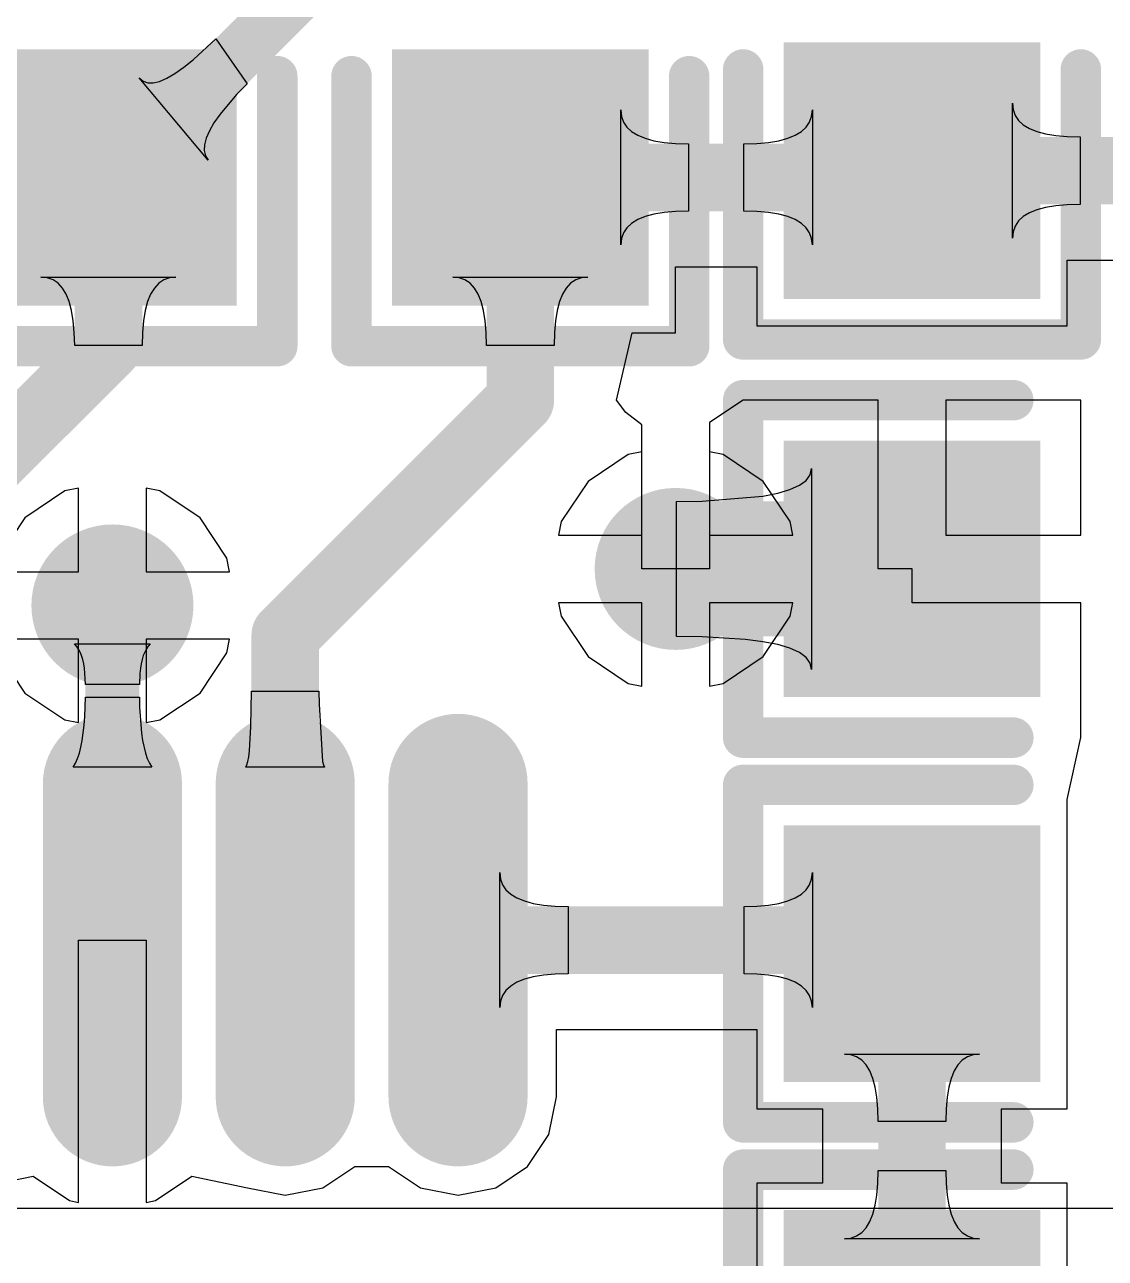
# Model space of a CAD drawing. Header units: millimetres. Extents: x -48 to 118, y -9 to 132.
# Drawn here: x 100.777 to 104.842, y 82.826 to 87.468 of the extents above; entities that cross this region are included whole.
import ezdxf

# ---------------------------------------------------------------- set-up
doc = ezdxf.new("R2010")
doc.units = ezdxf.units.MM
for name, color, linetype in [('BottomLayer', 5, 'Continuous'), ('BottomOverlay', 54, 'Continuous'), ('BottomPaste', 16, 'Continuous'), ('BottomSolder', 6, 'Continuous'), ('MultiLayer', 9, 'Continuous'), ('TopLayer', 1, 'Continuous'), ('TopSolder', 216, 'Continuous'), ('ViaHoleLayer', 16, 'Continuous')]:
    doc.layers.add(name, color=color, linetype=linetype)

# ---------------------------------------------------------------- blocks, each defined once
blk = doc.blocks.new('R0603_B_65')
at = {"layer": 'BottomLayer'}
for points in [[(-0.381, -0.381), (0.381, -0.381), (-0.381, 0.381), (0.381, 0.381)], [(1.143, -0.381), (1.905, -0.381), (1.143, 0.381), (1.905, 0.381)]]:
    blk.add_solid(points, dxfattribs=at)
at = {"layer": 'BottomOverlay', "const_width": 0.1524}
for points in [[(-0.635, -0.635), (-0.635, 0.635)], [(-0.635, 0.635), (0.381, 0.635)], [(1.143, 0.635), (2.159, 0.635)], [(2.159, -0.635), (2.159, 0.635)], [(-0.635, -0.635), (0.381, -0.635)], [(1.143, -0.635), (2.159, -0.635)]]:
    blk.add_lwpolyline(points, dxfattribs=at)
at = {"layer": 'BottomOverlay', "const_width": 0.0762}
for points in [[(-0.6731, 0.635, 1), (-0.5969, 0.635, 1)], [(-0.6731, 0.635, 1), (-0.5969, 0.635, 1)], [(0.3429, 0.635, 1), (0.4191, 0.635, 1)], [(1.1049, 0.635, 1), (1.1811, 0.635, 1)], [(2.1209, 0.635, 1), (2.1971, 0.635, 1)], [(2.1209, 0.635, 1), (2.1971, 0.635, 1)], [(-0.6731, -0.635, 1), (-0.5969, -0.635, 1)], [(-0.6731, -0.635, 1), (-0.5969, -0.635, 1)], [(0.3429, -0.635, 1), (0.4191, -0.635, 1)], [(1.1049, -0.635, 1), (1.1811, -0.635, 1)], [(2.1209, -0.635, 1), (2.1971, -0.635, 1)], [(2.1209, -0.635, 1), (2.1971, -0.635, 1)]]:
    blk.add_lwpolyline(points, format="xyb", close=True, dxfattribs=at)
at = {"layer": 'BottomPaste'}
for points in [[(-0.381, -0.381), (0.381, -0.381), (-0.381, 0.381), (0.381, 0.381)], [(1.143, -0.381), (1.905, -0.381), (1.143, 0.381), (1.905, 0.381)]]:
    blk.add_solid(points, dxfattribs=at)
at = {"layer": 'BottomSolder'}
for points in [[(-0.4826, -0.4826), (0.4826, -0.4826), (-0.4826, 0.4826), (0.4826, 0.4826)], [(1.0414, -0.4826), (2.0066, -0.4826), (1.0414, 0.4826), (2.0066, 0.4826)]]:
    blk.add_solid(points, dxfattribs=at)
blk = doc.blocks.new('R0603_B_66')
at = {"layer": 'BottomLayer'}
for points in [[(-0.381, -0.381), (0.381, -0.381), (-0.381, 0.381), (0.381, 0.381)], [(1.143, -0.381), (1.905, -0.381), (1.143, 0.381), (1.905, 0.381)]]:
    blk.add_solid(points, dxfattribs=at)
at = {"layer": 'BottomOverlay', "const_width": 0.1524}
for points in [[(-0.635, 0.635), (-0.635, -0.635)], [(-0.635, 0.635), (0.381, 0.635)], [(1.143, 0.635), (2.159, 0.635)], [(2.159, 0.635), (2.159, -0.635)], [(-0.635, -0.635), (0.381, -0.635)], [(1.143, -0.635), (2.159, -0.635)]]:
    blk.add_lwpolyline(points, dxfattribs=at)
at = {"layer": 'BottomOverlay', "const_width": 0.0762}
for points in [[(-0.6731, 0.635, 1), (-0.5969, 0.635, 1)], [(-0.6731, 0.635, 1), (-0.5969, 0.635, 1)], [(0.3429, 0.635, 1), (0.4191, 0.635, 1)], [(1.1049, 0.635, 1), (1.1811, 0.635, 1)], [(2.1209, 0.635, 1), (2.1971, 0.635, 1)], [(2.1209, 0.635, 1), (2.1971, 0.635, 1)], [(-0.6731, -0.635, 1), (-0.5969, -0.635, 1)], [(-0.6731, -0.635, 1), (-0.5969, -0.635, 1)], [(0.3429, -0.635, 1), (0.4191, -0.635, 1)], [(1.1049, -0.635, 1), (1.1811, -0.635, 1)], [(2.1209, -0.635, 1), (2.1971, -0.635, 1)], [(2.1209, -0.635, 1), (2.1971, -0.635, 1)]]:
    blk.add_lwpolyline(points, format="xyb", close=True, dxfattribs=at)
at = {"layer": 'BottomPaste'}
for points in [[(-0.381, -0.381), (0.381, -0.381), (-0.381, 0.381), (0.381, 0.381)], [(1.143, -0.381), (1.905, -0.381), (1.143, 0.381), (1.905, 0.381)]]:
    blk.add_solid(points, dxfattribs=at)
at = {"layer": 'BottomSolder'}
for points in [[(-0.4826, -0.4826), (0.4826, -0.4826), (-0.4826, 0.4826), (0.4826, 0.4826)], [(1.0414, -0.4826), (2.0066, -0.4826), (1.0414, 0.4826), (2.0066, 0.4826)]]:
    blk.add_solid(points, dxfattribs=at)
blk = doc.blocks.new('R0603_B_71')
at = {"layer": 'BottomLayer'}
for points in [[(-0.381, -0.381), (0.381, -0.381), (-0.381, 0.381), (0.381, 0.381)], [(1.143, -0.381), (1.905, -0.381), (1.143, 0.381), (1.905, 0.381)]]:
    blk.add_solid(points, dxfattribs=at)
at = {"layer": 'BottomOverlay', "const_width": 0.1524}
for points in [[(-0.635, -0.635), (-0.635, 0.635)], [(-0.635, 0.635), (0.381, 0.635)], [(1.143, 0.635), (2.159, 0.635)], [(2.159, -0.635), (2.159, 0.635)], [(-0.635, -0.635), (0.381, -0.635)], [(1.143, -0.635), (2.159, -0.635)]]:
    blk.add_lwpolyline(points, dxfattribs=at)
at = {"layer": 'BottomOverlay', "const_width": 0.0762}
for points in [[(-0.6731, 0.635, 1), (-0.5969, 0.635, 1)], [(-0.6731, 0.635, 1), (-0.5969, 0.635, 1)], [(0.3429, 0.635, 1), (0.4191, 0.635, 1)], [(1.1049, 0.635, 1), (1.1811, 0.635, 1)], [(2.1209, 0.635, 1), (2.1971, 0.635, 1)], [(2.1209, 0.635, 1), (2.1971, 0.635, 1)], [(-0.6731, -0.635, 1), (-0.5969, -0.635, 1)], [(-0.6731, -0.635, 1), (-0.5969, -0.635, 1)], [(0.3429, -0.635, 1), (0.4191, -0.635, 1)], [(1.1049, -0.635, 1), (1.1811, -0.635, 1)], [(2.1209, -0.635, 1), (2.1971, -0.635, 1)], [(2.1209, -0.635, 1), (2.1971, -0.635, 1)]]:
    blk.add_lwpolyline(points, format="xyb", close=True, dxfattribs=at)
at = {"layer": 'BottomPaste'}
for points in [[(-0.381, -0.381), (0.381, -0.381), (-0.381, 0.381), (0.381, 0.381)], [(1.143, -0.381), (1.905, -0.381), (1.143, 0.381), (1.905, 0.381)]]:
    blk.add_solid(points, dxfattribs=at)
at = {"layer": 'BottomSolder'}
for points in [[(-0.4826, -0.4826), (0.4826, -0.4826), (-0.4826, 0.4826), (0.4826, 0.4826)], [(1.0414, -0.4826), (2.0066, -0.4826), (1.0414, 0.4826), (2.0066, 0.4826)]]:
    blk.add_solid(points, dxfattribs=at)
blk = doc.blocks.new('R0603_B_72')
at = {"layer": 'BottomLayer'}
for points in [[(-0.381, -0.381), (0.381, -0.381), (-0.381, 0.381), (0.381, 0.381)], [(1.143, -0.381), (1.905, -0.381), (1.143, 0.381), (1.905, 0.381)]]:
    blk.add_solid(points, dxfattribs=at)
at = {"layer": 'BottomOverlay', "const_width": 0.1524}
for points in [[(-0.635, 0.635), (-0.635, -0.635)], [(-0.635, 0.635), (0.381, 0.635)], [(1.143, 0.635), (2.159, 0.635)], [(2.159, 0.635), (2.159, -0.635)], [(-0.635, -0.635), (0.381, -0.635)], [(1.143, -0.635), (2.159, -0.635)]]:
    blk.add_lwpolyline(points, dxfattribs=at)
at = {"layer": 'BottomOverlay', "const_width": 0.0762}
for points in [[(-0.6731, 0.635, 1), (-0.5969, 0.635, 1)], [(-0.6731, 0.635, 1), (-0.5969, 0.635, 1)], [(0.3429, 0.635, 1), (0.4191, 0.635, 1)], [(1.1049, 0.635, 1), (1.1811, 0.635, 1)], [(2.1209, 0.635, 1), (2.1971, 0.635, 1)], [(2.1209, 0.635, 1), (2.1971, 0.635, 1)], [(-0.6731, -0.635, 1), (-0.5969, -0.635, 1)], [(-0.6731, -0.635, 1), (-0.5969, -0.635, 1)], [(0.3429, -0.635, 1), (0.4191, -0.635, 1)], [(1.1049, -0.635, 1), (1.1811, -0.635, 1)], [(2.1209, -0.635, 1), (2.1971, -0.635, 1)], [(2.1209, -0.635, 1), (2.1971, -0.635, 1)]]:
    blk.add_lwpolyline(points, format="xyb", close=True, dxfattribs=at)
at = {"layer": 'BottomPaste'}
for points in [[(-0.381, -0.381), (0.381, -0.381), (-0.381, 0.381), (0.381, 0.381)], [(1.143, -0.381), (1.905, -0.381), (1.143, 0.381), (1.905, 0.381)]]:
    blk.add_solid(points, dxfattribs=at)
at = {"layer": 'BottomSolder'}
for points in [[(-0.4826, -0.4826), (0.4826, -0.4826), (-0.4826, 0.4826), (0.4826, 0.4826)], [(1.0414, -0.4826), (2.0066, -0.4826), (1.0414, 0.4826), (2.0066, 0.4826)]]:
    blk.add_solid(points, dxfattribs=at)
blk = doc.blocks.new('R0603_B_74')
at = {"layer": 'BottomLayer'}
for points in [[(-0.381, -0.381), (0.381, -0.381), (-0.381, 0.381), (0.381, 0.381)], [(1.143, -0.381), (1.905, -0.381), (1.143, 0.381), (1.905, 0.381)]]:
    blk.add_solid(points, dxfattribs=at)
at = {"layer": 'BottomOverlay', "const_width": 0.1524}
for points in [[(-0.635, -0.635), (-0.635, 0.635)], [(0.381, 0.635), (-0.635, 0.635)], [(2.159, 0.635), (1.143, 0.635)], [(2.159, -0.635), (2.159, 0.635)], [(0.381, -0.635), (-0.635, -0.635)], [(2.159, -0.635), (1.143, -0.635)]]:
    blk.add_lwpolyline(points, dxfattribs=at)
at = {"layer": 'BottomOverlay', "const_width": 0.0762}
for points in [[(-0.6731, 0.635, 1), (-0.5969, 0.635, 1)], [(-0.6731, 0.635, 1), (-0.5969, 0.635, 1)], [(0.3429, 0.635, 1), (0.4191, 0.635, 1)], [(1.1049, 0.635, 1), (1.1811, 0.635, 1)], [(2.1209, 0.635, 1), (2.1971, 0.635, 1)], [(2.1209, 0.635, 1), (2.1971, 0.635, 1)], [(-0.6731, -0.635, 1), (-0.5969, -0.635, 1)], [(-0.6731, -0.635, 1), (-0.5969, -0.635, 1)], [(0.3429, -0.635, 1), (0.4191, -0.635, 1)], [(1.1049, -0.635, 1), (1.1811, -0.635, 1)], [(2.1209, -0.635, 1), (2.1971, -0.635, 1)], [(2.1209, -0.635, 1), (2.1971, -0.635, 1)]]:
    blk.add_lwpolyline(points, format="xyb", close=True, dxfattribs=at)
at = {"layer": 'BottomPaste'}
for points in [[(-0.381, -0.381), (0.381, -0.381), (-0.381, 0.381), (0.381, 0.381)], [(1.143, -0.381), (1.905, -0.381), (1.143, 0.381), (1.905, 0.381)]]:
    blk.add_solid(points, dxfattribs=at)
at = {"layer": 'BottomSolder'}
for points in [[(-0.4826, -0.4826), (0.4826, -0.4826), (-0.4826, 0.4826), (0.4826, 0.4826)], [(1.0414, -0.4826), (2.0066, -0.4826), (1.0414, 0.4826), (2.0066, 0.4826)]]:
    blk.add_solid(points, dxfattribs=at)
blk = doc.blocks.new('R0603_B_76')
at = {"layer": 'BottomLayer'}
for points in [[(-0.381, -0.381), (0.381, -0.381), (-0.381, 0.381), (0.381, 0.381)], [(1.143, -0.381), (1.905, -0.381), (1.143, 0.381), (1.905, 0.381)]]:
    blk.add_solid(points, dxfattribs=at)
at = {"layer": 'BottomOverlay', "const_width": 0.1524}
for points in [[(-0.635, -0.635), (-0.635, 0.635)], [(-0.635, 0.635), (0.381, 0.635)], [(1.143, 0.635), (2.159, 0.635)], [(2.159, -0.635), (2.159, 0.635)], [(-0.635, -0.635), (0.381, -0.635)], [(1.143, -0.635), (2.159, -0.635)]]:
    blk.add_lwpolyline(points, dxfattribs=at)
at = {"layer": 'BottomOverlay', "const_width": 0.0762}
for points in [[(-0.6731, 0.635, 1), (-0.5969, 0.635, 1)], [(-0.6731, 0.635, 1), (-0.5969, 0.635, 1)], [(0.3429, 0.635, 1), (0.4191, 0.635, 1)], [(1.1049, 0.635, 1), (1.1811, 0.635, 1)], [(2.1209, 0.635, 1), (2.1971, 0.635, 1)], [(2.1209, 0.635, 1), (2.1971, 0.635, 1)], [(-0.6731, -0.635, 1), (-0.5969, -0.635, 1)], [(-0.6731, -0.635, 1), (-0.5969, -0.635, 1)], [(0.3429, -0.635, 1), (0.4191, -0.635, 1)], [(1.1049, -0.635, 1), (1.1811, -0.635, 1)], [(2.1209, -0.635, 1), (2.1971, -0.635, 1)], [(2.1209, -0.635, 1), (2.1971, -0.635, 1)]]:
    blk.add_lwpolyline(points, format="xyb", close=True, dxfattribs=at)
at = {"layer": 'BottomPaste'}
for points in [[(-0.381, -0.381), (0.381, -0.381), (-0.381, 0.381), (0.381, 0.381)], [(1.143, -0.381), (1.905, -0.381), (1.143, 0.381), (1.905, 0.381)]]:
    blk.add_solid(points, dxfattribs=at)
at = {"layer": 'BottomSolder'}
for points in [[(-0.4826, -0.4826), (0.4826, -0.4826), (-0.4826, 0.4826), (0.4826, 0.4826)], [(1.0414, -0.4826), (2.0066, -0.4826), (1.0414, 0.4826), (2.0066, 0.4826)]]:
    blk.add_solid(points, dxfattribs=at)
blk = doc.blocks.new('U_TSSOP14_B_136')
at = {"layer": 'BottomLayer', "const_width": 0.32}
for points in [[(7.19, 1.3), (6.01, 1.3)], [(7.19, 0.65), (6.01, 0.65)], [(7.19, 0), (6.01, 0)]]:
    blk.add_lwpolyline(points, dxfattribs=at)
at = {"layer": 'BottomLayer', "const_width": 0.16}
for points in [[(5.93, 1.3, 1), (6.09, 1.3, 1)], [(7.11, 1.3, 1), (7.27, 1.3, 1)], [(5.93, 0.65, 1), (6.09, 0.65, 1)], [(7.11, 0.65, 1), (7.27, 0.65, 1)], [(5.93, 0, 1), (6.09, 0, 1)], [(7.11, 0, 1), (7.27, 0, 1)]]:
    blk.add_lwpolyline(points, format="xyb", close=True, dxfattribs=at)
at = {"layer": 'BottomPaste', "const_width": 0.32}
for points in [[(7.19, 1.3), (6.01, 1.3)], [(7.19, 0.65), (6.01, 0.65)], [(7.19, 0), (6.01, 0)]]:
    blk.add_lwpolyline(points, dxfattribs=at)
at = {"layer": 'BottomPaste', "const_width": 0.16}
for points in [[(5.93, 1.3, 1), (6.09, 1.3, 1)], [(7.11, 1.3, 1), (7.27, 1.3, 1)], [(5.93, 0.65, 1), (6.09, 0.65, 1)], [(7.11, 0.65, 1), (7.27, 0.65, 1)], [(5.93, 0, 1), (6.09, 0, 1)], [(7.11, 0, 1), (7.27, 0, 1)]]:
    blk.add_lwpolyline(points, format="xyb", close=True, dxfattribs=at)
at = {"layer": 'BottomSolder', "const_width": 0.5232}
for points in [[(7.19, 1.3), (6.01, 1.3)], [(7.19, 0.65), (6.01, 0.65)], [(7.19, 0), (6.01, 0)]]:
    blk.add_lwpolyline(points, dxfattribs=at)
at = {"layer": 'BottomSolder', "const_width": 0.2616}
for points in [[(5.8792, 1.3, 1), (6.1408, 1.3, 1)], [(7.0592, 1.3, 1), (7.3208, 1.3, 1)], [(5.8792, 0.65, 1), (6.1408, 0.65, 1)], [(7.0592, 0.65, 1), (7.3208, 0.65, 1)], [(5.8792, 0, 1), (6.1408, 0, 1)], [(7.0592, 0, 1), (7.3208, 0, 1)]]:
    blk.add_lwpolyline(points, format="xyb", close=True, dxfattribs=at)

msp = doc.modelspace()

# ---------------------------------------------------------------- linework, layer by layer
at = {"layer": 'BottomLayer'}
for p, q in [((101.4124, 87.3377), (101.4954, 87.415)), ((101.4954, 87.415), (101.6136, 87.246)), ((101.3757, 87.308), (101.4124, 87.3377)), ((101.3118, 87.2667), (101.3422, 87.2844)), ((101.3422, 87.2844), (101.3757, 87.308)), ((101.4669, 86.9586), (101.208, 87.2683)), ((101.208, 87.2683), (101.2224, 87.256)), ((101.2224, 87.256), (101.24, 87.2497)), ((101.24, 87.2497), (101.2607, 87.2493)), ((101.2607, 87.2493), (101.2847, 87.255)), ((101.2847, 87.255), (101.3118, 87.2667)), ((101.6136, 87.246), (101.5742, 87.2051)), ((101.5742, 87.2051), (101.5119, 87.1316)), ((103.0194, 86.6394), (103.0194, 87.1474)), ((103.0194, 87.1474), (103.0219, 87.1233)), ((103.7371, 87.1233), (103.7397, 87.1474)), ((103.7397, 87.1474), (103.7397, 86.6394)), ((104.4926, 86.6648), (104.4926, 87.1728)), ((104.4926, 87.1728), (104.4951, 87.1487)), ((104.4951, 87.1487), (104.5027, 87.1271)), ((101.489, 87.0988), (101.4716, 87.0687)), ((101.5119, 87.1316), (101.489, 87.0988)), ((103.0219, 87.1233), (103.0295, 87.1017)), ((103.0295, 87.1017), (103.0422, 87.0826)), ((103.7166, 87.0826), (103.7294, 87.1017)), ((103.7294, 87.1017), (103.7371, 87.1233)), ((104.5027, 87.1271), (104.5154, 87.108)), ((104.5154, 87.108), (104.5332, 87.0915)), ((101.4716, 87.0687), (101.4596, 87.0413)), ((103.0422, 87.0826), (103.06, 87.0661)), ((103.06, 87.0661), (103.0829, 87.0521)), ((103.0829, 87.0521), (103.1108, 87.0407)), ((103.6472, 87.0407), (103.6754, 87.0521)), ((103.6754, 87.0521), (103.6986, 87.0661)), ((103.6986, 87.0661), (103.7166, 87.0826)), ((104.5332, 87.0915), (104.5561, 87.0776)), ((104.5561, 87.0776), (104.584, 87.0661)), ((104.584, 87.0661), (104.617, 87.0572)), ((104.617, 87.0572), (104.6551, 87.0509)), ((101.4532, 87.0166), (101.4523, 86.9946)), ((101.4596, 87.0413), (101.4532, 87.0166)), ((103.1108, 87.0407), (103.1438, 87.0318)), ((103.1438, 87.0318), (103.1819, 87.0255)), ((103.1819, 87.0255), (103.2251, 87.0217)), ((103.2251, 87.0217), (103.2734, 87.0204)), ((103.2734, 87.0204), (103.2734, 86.7664)), ((103.4826, 87.0204), (103.5315, 87.0217)), ((103.4826, 86.7664), (103.4826, 87.0204)), ((103.5315, 87.0217), (103.5752, 87.0255)), ((103.5752, 87.0255), (103.6137, 87.0318)), ((103.6137, 87.0318), (103.6472, 87.0407)), ((104.6551, 87.0509), (104.6983, 87.0471)), ((104.6983, 87.0471), (104.7466, 87.0458)), ((104.7466, 87.0458), (104.7466, 86.7918)), ((101.4523, 86.9946), (101.4568, 86.9752)), ((101.4568, 86.9752), (101.4669, 86.9586)), ((104.617, 86.7804), (104.584, 86.7715)), ((104.6551, 86.7867), (104.617, 86.7804)), ((104.6983, 86.7905), (104.6551, 86.7867)), ((104.7466, 86.7918), (104.6983, 86.7905)), ((103.0829, 86.7347), (103.06, 86.7207)), ((103.1108, 86.7461), (103.0829, 86.7347)), ((103.1438, 86.755), (103.1108, 86.7461)), ((103.1819, 86.7613), (103.1438, 86.755)), ((103.2251, 86.7651), (103.1819, 86.7613)), ((103.2734, 86.7664), (103.2251, 86.7651)), ((103.5315, 86.7651), (103.4826, 86.7664)), ((103.5752, 86.7613), (103.5315, 86.7651)), ((103.6137, 86.755), (103.5752, 86.7613)), ((103.6472, 86.7461), (103.6137, 86.755)), ((103.6754, 86.7347), (103.6472, 86.7461)), ((103.6986, 86.7207), (103.6754, 86.7347)), ((104.5154, 86.7296), (104.5027, 86.7105)), ((104.5332, 86.7461), (104.5154, 86.7296)), ((104.5561, 86.76), (104.5332, 86.7461)), ((104.584, 86.7715), (104.5561, 86.76)), ((103.0295, 86.6851), (103.0219, 86.6635)), ((103.0422, 86.7042), (103.0295, 86.6851)), ((103.06, 86.7207), (103.0422, 86.7042)), ((103.7166, 86.7042), (103.6986, 86.7207)), ((103.7294, 86.6851), (103.7166, 86.7042)), ((103.7371, 86.6635), (103.7294, 86.6851)), ((104.4951, 86.6889), (104.4926, 86.6648)), ((104.5027, 86.7105), (104.4951, 86.6889)), ((103.0219, 86.6635), (103.0194, 86.6394)), ((103.7397, 86.6394), (103.7371, 86.6635)), ((103.2256, 86.3092), (103.2256, 86.5567)), ((103.2256, 86.5567), (103.5304, 86.5567)), ((103.2256, 86.3092), (103.2256, 86.5567)), ((103.2256, 86.5567), (103.5304, 86.5567)), ((103.5304, 86.5567), (103.5304, 86.3346)), ((103.5304, 86.5567), (103.5304, 86.3346)), ((104.6988, 86.3346), (104.6988, 86.5821)), ((104.6988, 86.5821), (104.9846, 86.5821)), ((104.6988, 86.3346), (104.6988, 86.5821)), ((104.6988, 86.5821), (104.9846, 86.5821)), ((100.8621, 86.5159), (100.838, 86.5185)), ((100.838, 86.5185), (101.346, 86.5185)), ((100.8837, 86.5082), (100.8621, 86.5159)), ((100.9028, 86.4954), (100.8837, 86.5082)), ((100.9193, 86.4774), (100.9028, 86.4954)), ((101.2812, 86.4954), (101.2647, 86.4774)), ((101.3003, 86.5082), (101.2812, 86.4954)), ((101.3219, 86.5159), (101.3003, 86.5082)), ((101.346, 86.5185), (101.3219, 86.5159)), ((102.4115, 86.5159), (102.3874, 86.5185)), ((102.3874, 86.5185), (102.8954, 86.5185)), ((102.4331, 86.5082), (102.4115, 86.5159)), ((102.4522, 86.4954), (102.4331, 86.5082)), ((102.4687, 86.4774), (102.4522, 86.4954)), ((102.8306, 86.4954), (102.8141, 86.4774)), ((102.8497, 86.5082), (102.8306, 86.4954)), ((102.8713, 86.5159), (102.8497, 86.5082)), ((102.8954, 86.5185), (102.8713, 86.5159)), ((100.9333, 86.4542), (100.9193, 86.4774)), ((100.9447, 86.426), (100.9333, 86.4542)), ((101.2507, 86.4542), (101.2393, 86.426)), ((101.2647, 86.4774), (101.2507, 86.4542)), ((102.4827, 86.4542), (102.4687, 86.4774)), ((102.4941, 86.426), (102.4827, 86.4542)), ((102.8002, 86.4542), (102.7887, 86.426)), ((102.8141, 86.4774), (102.8002, 86.4542)), ((100.9536, 86.3925), (100.9447, 86.426)), ((101.2393, 86.426), (101.2304, 86.3925)), ((102.503, 86.3925), (102.4941, 86.426)), ((102.7887, 86.426), (102.7798, 86.3925)), ((100.9599, 86.354), (100.9536, 86.3925)), ((101.2304, 86.3925), (101.2241, 86.354)), ((102.5093, 86.354), (102.503, 86.3925)), ((102.7798, 86.3925), (102.7735, 86.354)), ((100.9637, 86.3103), (100.9599, 86.354)), ((100.965, 86.2614), (100.9637, 86.3103)), ((101.2203, 86.3103), (101.219, 86.2614)), ((101.2241, 86.354), (101.2203, 86.3103)), ((102.5131, 86.3103), (102.5093, 86.354)), ((102.5144, 86.2614), (102.5131, 86.3103)), ((102.7697, 86.3103), (102.7684, 86.2614)), ((102.7735, 86.354), (102.7697, 86.3103)), ((103.0025, 86.0552), (103.0622, 86.3092)), ((103.0025, 86.0552), (103.0622, 86.3092)), ((103.0622, 86.3092), (103.2256, 86.3092)), ((103.0622, 86.3092), (103.2256, 86.3092)), ((103.5304, 86.3346), (104.6988, 86.3346)), ((103.5304, 86.3346), (104.6988, 86.3346)), ((101.219, 86.2614), (100.965, 86.2614)), ((102.7684, 86.2614), (102.5144, 86.2614)), ((103.0384, 86.0086), (103.0025, 86.0552)), ((103.0384, 86.0086), (103.0025, 86.0552)), ((103.4796, 86.0552), (103.3526, 85.9708)), ((103.4796, 86.0552), (103.3526, 85.9708)), ((103.9876, 86.0552), (103.4796, 86.0552)), ((103.4796, 86.0552), (103.4796, 86.0552)), ((103.9876, 86.0552), (103.4796, 86.0552)), ((103.4796, 86.0552), (103.4796, 86.0552)), ((103.9876, 85.4202), (103.9876, 86.0552)), ((103.9876, 85.4202), (103.9876, 86.0552)), ((104.7496, 86.0552), (104.2416, 86.0552)), ((104.2416, 86.0552), (104.2416, 85.5472)), ((104.7496, 86.0552), (104.2416, 86.0552)), ((104.2416, 86.0552), (104.2416, 85.5472)), ((104.7496, 85.5472), (104.7496, 86.0552)), ((104.7496, 85.5472), (104.7496, 86.0552)), ((103.0986, 85.9621), (103.0384, 86.0086)), ((103.0986, 85.9621), (103.0384, 86.0086)), ((103.0986, 85.4202), (103.0986, 85.9621)), ((103.0986, 85.4202), (103.0986, 85.9621)), ((103.3526, 85.9708), (103.3526, 85.4202)), ((103.3526, 85.9708), (103.3526, 85.4202)), ((103.7316, 85.7746), (103.7366, 85.7982)), ((103.7366, 85.7982), (103.7366, 85.0422)), ((103.6909, 85.7349), (103.7163, 85.7535)), ((103.7163, 85.7535), (103.7316, 85.7746)), ((103.5538, 85.694), (103.6096, 85.7052)), ((103.6096, 85.7052), (103.6554, 85.7188)), ((103.6554, 85.7188), (103.6909, 85.7349)), ((103.2286, 85.6742), (103.3252, 85.6754)), ((103.2286, 85.1662), (103.2286, 85.6742)), ((103.3252, 85.6754), (103.5538, 85.694)), ((104.2416, 85.5472), (104.7496, 85.5472)), ((104.2416, 85.5472), (104.7496, 85.5472)), ((103.3526, 85.4202), (103.0986, 85.4202)), ((103.3526, 85.4202), (103.0986, 85.4202)), ((104.1146, 85.4202), (103.9876, 85.4202)), ((104.1146, 85.4202), (103.9876, 85.4202)), ((104.1146, 85.2932), (104.1146, 85.4202)), ((104.1146, 85.2932), (104.1146, 85.4202)), ((104.7496, 85.2932), (104.1146, 85.2932)), ((104.7496, 85.2932), (104.1146, 85.2932)), ((104.7496, 84.7896), (104.7496, 85.2932)), ((104.7496, 84.7896), (104.7496, 85.2932)), ((103.3252, 85.165), (103.2286, 85.1662)), ((103.4877, 85.155), (103.3252, 85.165)), ((103.5538, 85.1464), (103.4877, 85.155)), ((100.9725, 85.129), (100.9647, 85.1377)), ((100.9647, 85.1377), (101.2492, 85.1377)), ((100.9794, 85.1188), (100.9725, 85.129)), ((100.9855, 85.1072), (100.9794, 85.1188)), ((100.9908, 85.0941), (100.9855, 85.1072)), ((101.2285, 85.1072), (101.2232, 85.0941)), ((101.2346, 85.1188), (101.2285, 85.1072)), ((101.2415, 85.129), (101.2346, 85.1188)), ((101.2492, 85.1377), (101.2415, 85.129)), ((103.6096, 85.1352), (103.5538, 85.1464)), ((103.6554, 85.1216), (103.6096, 85.1352)), ((103.6909, 85.1055), (103.6554, 85.1216)), ((103.7163, 85.0869), (103.6909, 85.1055)), ((100.9952, 85.0796), (100.9908, 85.0941)), ((100.9989, 85.0635), (100.9952, 85.0796)), ((101.0017, 85.0461), (100.9989, 85.0635)), ((101.2151, 85.0635), (101.2122, 85.0461)), ((101.2187, 85.0796), (101.2151, 85.0635)), ((101.2232, 85.0941), (101.2187, 85.0796)), ((103.7316, 85.0658), (103.7163, 85.0869)), ((103.7366, 85.0422), (103.7316, 85.0658)), ((101.005, 85.0067), (101.0017, 85.0461)), ((101.2102, 85.0271), (101.2086, 84.9849)), ((101.2122, 85.0461), (101.2102, 85.0271)), ((101.0054, 84.9849), (101.005, 85.0067)), ((101.2086, 84.9849), (101.0054, 84.9849)), ((101.0035, 84.8648), (101.0054, 84.9373)), ((101.0054, 84.9373), (101.2086, 84.9373)), ((101.2086, 84.9373), (101.209, 84.8998)), ((101.6281, 84.8273), (101.63, 84.9596)), ((101.63, 84.9596), (101.884, 84.9596)), ((101.884, 84.9596), (101.8842, 84.9111)), ((101.209, 84.8998), (101.216, 84.8023)), ((101.8842, 84.9111), (101.8974, 84.6958)), ((100.9938, 84.7748), (101.0012, 84.8323)), ((101.0012, 84.8323), (101.0035, 84.8648)), ((101.6225, 84.735), (101.6281, 84.8273)), ((101.216, 84.8023), (101.2201, 84.7748)), ((104.6988, 84.5522), (104.7496, 84.7852)), ((104.6988, 84.5522), (104.7496, 84.7852)), ((104.7496, 84.7852), (104.7496, 84.7896)), ((104.7496, 84.7852), (104.7496, 84.7896)), ((100.9827, 84.7272), (100.9887, 84.7497)), ((100.9887, 84.7497), (100.9938, 84.7748)), ((101.2201, 84.7748), (101.2312, 84.7272)), ((101.6198, 84.7132), (101.6225, 84.735)), ((100.9591, 84.6744), (100.9679, 84.6895)), ((100.9679, 84.6895), (100.9758, 84.7071)), ((100.9758, 84.7071), (100.9827, 84.7272)), ((101.2312, 84.7272), (101.2382, 84.7071)), ((101.2382, 84.7071), (101.246, 84.6895)), ((101.246, 84.6895), (101.2548, 84.6744)), ((101.6131, 84.6829), (101.6167, 84.6958)), ((101.6167, 84.6958), (101.6198, 84.7132)), ((101.8974, 84.6958), (101.9009, 84.6829)), ((101.2548, 84.6744), (100.9591, 84.6744)), ((101.6092, 84.6744), (101.6131, 84.6829)), ((101.9049, 84.6744), (101.6092, 84.6744)), ((101.9009, 84.6829), (101.9049, 84.6744)), ((104.6988, 84.5312), (104.6988, 84.5522)), ((104.6988, 84.5312), (104.6988, 84.5522)), ((104.6988, 83.3882), (104.6988, 84.5312)), ((104.6988, 83.3882), (104.6988, 84.5312)), ((102.564, 83.7692), (102.564, 84.2772)), ((102.564, 84.2772), (102.5666, 84.2531)), ((103.7371, 84.2531), (103.7397, 84.2772)), ((103.7397, 84.2772), (103.7397, 83.7692)), ((102.5666, 84.2531), (102.5743, 84.2315)), ((102.5743, 84.2315), (102.5871, 84.2124)), ((103.7166, 84.2124), (103.7294, 84.2315)), ((103.7294, 84.2315), (103.7371, 84.2531)), ((102.5871, 84.2124), (102.6051, 84.1959)), ((102.6051, 84.1959), (102.6283, 84.182)), ((102.6283, 84.182), (102.6565, 84.1705)), ((103.6472, 84.1705), (103.6754, 84.182)), ((103.6754, 84.182), (103.6986, 84.1959)), ((103.6986, 84.1959), (103.7166, 84.2124)), ((102.6565, 84.1705), (102.6899, 84.1616)), ((102.6899, 84.1616), (102.7285, 84.1553)), ((102.7285, 84.1553), (102.7722, 84.1515)), ((102.7722, 84.1515), (102.821, 84.1502)), ((102.821, 84.1502), (102.821, 83.8962)), ((103.4827, 84.1502), (103.5315, 84.1515)), ((103.4827, 83.8962), (103.4827, 84.1502)), ((103.5315, 84.1515), (103.5752, 84.1553)), ((103.5752, 84.1553), (103.6137, 84.1616)), ((103.6137, 84.1616), (103.6472, 84.1705)), ((100.98, 83.0364), (100.98, 84.0232)), ((100.98, 84.0232), (101.234, 84.0232)), ((100.98, 83.0364), (100.98, 84.0232)), ((100.98, 84.0232), (101.234, 84.0232)), ((101.234, 84.0232), (101.234, 83.0364)), ((101.234, 84.0232), (101.234, 83.0364)), ((102.7722, 83.8949), (102.7285, 83.8911)), ((102.821, 83.8962), (102.7722, 83.8949)), ((103.5315, 83.8949), (103.4827, 83.8962)), ((103.5752, 83.8911), (103.5315, 83.8949)), ((102.6051, 83.8505), (102.5871, 83.834)), ((102.6283, 83.8644), (102.6051, 83.8505)), ((102.6565, 83.8759), (102.6283, 83.8644)), ((102.6899, 83.8848), (102.6565, 83.8759)), ((102.7285, 83.8911), (102.6899, 83.8848)), ((103.6137, 83.8848), (103.5752, 83.8911)), ((103.6472, 83.8759), (103.6137, 83.8848)), ((103.6754, 83.8644), (103.6472, 83.8759)), ((103.6986, 83.8505), (103.6754, 83.8644)), ((103.7166, 83.834), (103.6986, 83.8505)), ((102.5743, 83.8149), (102.5666, 83.7933)), ((102.5871, 83.834), (102.5743, 83.8149)), ((103.7294, 83.8149), (103.7166, 83.834)), ((103.7371, 83.7933), (103.7294, 83.8149)), ((102.5666, 83.7933), (102.564, 83.7692)), ((103.7397, 83.7692), (103.7371, 83.7933)), ((102.7773, 83.4332), (102.7773, 83.6865)), ((102.7773, 83.6865), (103.5304, 83.6865)), ((102.7773, 83.4332), (102.7773, 83.6865)), ((102.7773, 83.6865), (103.5304, 83.6865)), ((103.5304, 83.6865), (103.5304, 83.3882)), ((103.5304, 83.6865), (103.5304, 83.3882)), ((103.8847, 83.5919), (103.8606, 83.5944)), ((103.8606, 83.5944), (104.3686, 83.5944)), ((103.9063, 83.5843), (103.8847, 83.5919)), ((103.9254, 83.5716), (103.9063, 83.5843)), ((103.9419, 83.5538), (103.9254, 83.5716)), ((104.3038, 83.5716), (104.2873, 83.5538)), ((104.3229, 83.5843), (104.3038, 83.5716)), ((104.3445, 83.5919), (104.3229, 83.5843)), ((104.3686, 83.5944), (104.3445, 83.5919)), ((103.9559, 83.5309), (103.9419, 83.5538)), ((103.9673, 83.503), (103.9559, 83.5309)), ((104.2734, 83.5309), (104.2619, 83.503)), ((104.2873, 83.5538), (104.2734, 83.5309)), ((103.9762, 83.47), (103.9673, 83.503)), ((104.2619, 83.503), (104.253, 83.47)), ((102.7491, 83.2915), (102.7773, 83.4332)), ((102.7491, 83.2915), (102.7773, 83.4332)), ((103.9825, 83.4319), (103.9762, 83.47)), ((103.9863, 83.3887), (103.9825, 83.4319)), ((104.2467, 83.4319), (104.2429, 83.3887)), ((104.253, 83.47), (104.2467, 83.4319)), ((103.5304, 83.3882), (103.7779, 83.3882)), ((103.5304, 83.3882), (103.7779, 83.3882)), ((103.7779, 83.3882), (103.7779, 83.1088)), ((103.7779, 83.3882), (103.7779, 83.1088)), ((103.9876, 83.3404), (103.9863, 83.3887)), ((104.2429, 83.3887), (104.2416, 83.3404)), ((104.4513, 83.1088), (104.4513, 83.3882)), ((104.4513, 83.3882), (104.6988, 83.3882)), ((104.4513, 83.1088), (104.4513, 83.3882)), ((104.4513, 83.3882), (104.6988, 83.3882)), ((104.2416, 83.3404), (103.9876, 83.3404)), ((102.6689, 83.1714), (102.7491, 83.2915)), ((102.6689, 83.1714), (102.7491, 83.2915)), ((101.8987, 83.0911), (102.0189, 83.1714)), ((101.8987, 83.0911), (102.0189, 83.1714)), ((102.0189, 83.1714), (102.1452, 83.1714)), ((102.0189, 83.1714), (102.1452, 83.1714)), ((102.1452, 83.1714), (102.2653, 83.0911)), ((102.1452, 83.1714), (102.2653, 83.0911)), ((102.5487, 83.0911), (102.6689, 83.1714)), ((102.5487, 83.0911), (102.6689, 83.1714)), ((103.9863, 83.1077), (103.9876, 83.1566)), ((103.9876, 83.1566), (104.2416, 83.1566)), ((104.2416, 83.1566), (104.2429, 83.1077)), ((100.5987, 83.0911), (100.8085, 83.1347)), ((100.5987, 83.0911), (100.8085, 83.1347)), ((100.8085, 83.1347), (100.9455, 83.0432)), ((100.8085, 83.1347), (100.9455, 83.0432)), ((101.2685, 83.0432), (101.4055, 83.1347)), ((101.2685, 83.0432), (101.4055, 83.1347)), ((101.4055, 83.1347), (101.6153, 83.0911)), ((101.4055, 83.1347), (101.6153, 83.0911)), ((103.7779, 83.1088), (103.5304, 83.1088)), ((103.5304, 83.1088), (103.5304, 81.9404)), ((103.7779, 83.1088), (103.5304, 83.1088)), ((103.5304, 83.1088), (103.5304, 81.9404)), ((103.9825, 83.064), (103.9863, 83.1077)), ((104.2429, 83.1077), (104.2467, 83.064)), ((104.6988, 83.1088), (104.4513, 83.1088)), ((104.6988, 83.1088), (104.4513, 83.1088)), ((104.6988, 81.9404), (104.6988, 83.1088)), ((104.6988, 81.9404), (104.6988, 83.1088)), ((101.6153, 83.0911), (101.757, 83.0629)), ((101.6153, 83.0911), (101.757, 83.0629)), ((101.757, 83.0629), (101.8987, 83.0911)), ((101.757, 83.0629), (101.8987, 83.0911)), ((102.2653, 83.0911), (102.407, 83.0629)), ((102.2653, 83.0911), (102.407, 83.0629)), ((102.407, 83.0629), (102.5487, 83.0911)), ((102.407, 83.0629), (102.5487, 83.0911)), ((103.9762, 83.0255), (103.9825, 83.064)), ((104.2467, 83.064), (104.253, 83.0255)), ((100.9455, 83.0432), (100.98, 83.0364)), ((100.9455, 83.0432), (100.98, 83.0364)), ((101.234, 83.0364), (101.2685, 83.0432)), ((101.234, 83.0364), (101.2685, 83.0432)), ((103.9673, 82.992), (103.9762, 83.0255)), ((104.253, 83.0255), (104.2619, 82.992)), ((103.9559, 82.9638), (103.9673, 82.992)), ((104.2619, 82.992), (104.2734, 82.9638)), ((103.9063, 82.9098), (103.9254, 82.9226)), ((103.9254, 82.9226), (103.9419, 82.9406)), ((103.9419, 82.9406), (103.9559, 82.9638)), ((104.2734, 82.9638), (104.2873, 82.9406)), ((104.2873, 82.9406), (104.3038, 82.9226)), ((104.3038, 82.9226), (104.3229, 82.9098)), ((103.8606, 82.8995), (103.8847, 82.9021)), ((104.3686, 82.8995), (103.8606, 82.8995)), ((103.8847, 82.9021), (103.9063, 82.9098)), ((104.3229, 82.9098), (104.3445, 82.9021)), ((104.3445, 82.9021), (104.3686, 82.8995))]:
    msp.add_line(p, q, dxfattribs=at)
for points, const_width in [([(101.1174, 86.8934), (102.6414, 88.4174)], 0.2032), ([(101.092, 86.2584), (101.092, 86.8934)], 0.254), ([(102.6414, 86.0552), (102.6414, 86.8934)], 0.254), ([(102.6414, 86.8934), (104.0892, 86.8934)], 0.254), ([(104.0892, 86.8934), (104.1146, 86.9188)], 0.254), ([(104.1146, 86.9188), (105.5688, 86.9188)], 0.254), ([(100.3173, 86.8934), (101.092, 86.8934)], 0.2032), ([(101.092, 86.8934), (101.1174, 86.8934)], 0.2032), ([(100.457, 85.6234), (101.092, 86.2584)], 0.254), ([(101.757, 85.1708), (102.6414, 86.0552)], 0.254), ([(103.2256, 85.4202), (104.1146, 85.4202)], 0.508), ([(101.107, 84.0232), (101.107, 85.2828)], 0.2032), ([(101.757, 84.0232), (101.757, 85.1708)], 0.254), ([(102.407, 84.0232), (104.0638, 84.0232)], 0.254), ([(104.0638, 84.0232), (104.1146, 83.9724)], 0.254), ([(104.1146, 82.5246), (104.1146, 83.9724)], 0.254)]:
    msp.add_lwpolyline(points, dxfattribs=dict(at, const_width=const_width))
for points, const_width in [([(101.0285, 86.8934, 1), (101.1555, 86.8934, 1)], 0.127), ([(102.5779, 86.8934, 1), (102.7049, 86.8934, 1)], 0.127), ([(102.5779, 86.8934, 1), (102.7049, 86.8934, 1)], 0.127), ([(104.0257, 86.8934, 1), (104.1527, 86.8934, 1)], 0.127), ([(104.0257, 86.8934, 1), (104.1527, 86.8934, 1)], 0.127), ([(104.0511, 86.9188, 1), (104.1781, 86.9188, 1)], 0.127), ([(104.0511, 86.9188, 1), (104.1781, 86.9188, 1)], 0.127), ([(101.0412, 86.8934, 1), (101.1428, 86.8934, 1)], 0.1016), ([(101.0412, 86.8934, 1), (101.1428, 86.8934, 1)], 0.1016), ([(101.0666, 86.8934, 1), (101.1682, 86.8934, 1)], 0.1016), ([(101.0666, 86.8934, 1), (101.1682, 86.8934, 1)], 0.1016), ([(101.0285, 86.2584, 1), (101.1555, 86.2584, 1)], 0.127), ([(101.0285, 86.2584, 1), (101.1555, 86.2584, 1)], 0.127), ([(102.5779, 86.0552, 1), (102.7049, 86.0552, 1)], 0.127), ([(102.5779, 86.0552, 1), (102.7049, 86.0552, 1)], 0.127), ([(103.0986, 85.4202, 1), (103.3526, 85.4202, 1)], 0.254), ([(103.9876, 85.4202, 1), (104.2416, 85.4202, 1)], 0.254), ([(103.124, 85.4202, 1), (103.3272, 85.4202, 1)], 0.2032), ([(101.0054, 85.2828, 1), (101.2086, 85.2828, 1)], 0.2032), ([(101.0562, 85.2828, 1), (101.1578, 85.2828, 1)], 0.1016), ([(101.6935, 85.1708, 1), (101.8205, 85.1708, 1)], 0.127), ([(101.6935, 85.1708, 1), (101.8205, 85.1708, 1)], 0.127), ([(101.6935, 84.0232, 1), (101.8205, 84.0232, 1)], 0.127), ([(102.3435, 84.0232, 1), (102.4705, 84.0232, 1)], 0.127), ([(104.0003, 84.0232, 1), (104.1273, 84.0232, 1)], 0.127), ([(104.0003, 84.0232, 1), (104.1273, 84.0232, 1)], 0.127), ([(101.0562, 84.0232, 1), (101.1578, 84.0232, 1)], 0.1016), ([(104.0511, 83.9724, 1), (104.1781, 83.9724, 1)], 0.127), ([(104.0511, 83.9724, 1), (104.1781, 83.9724, 1)], 0.127)]:
    msp.add_lwpolyline(points, format="xyb", close=True, dxfattribs=dict(at, const_width=const_width))
at = {"layer": 'BottomSolder', "const_width": 0.3048}
for points in [[(103.0732, 85.4202, 1), (103.378, 85.4202, 1)], [(100.9546, 85.2828, 1), (101.2594, 85.2828, 1)]]:
    msp.add_lwpolyline(points, format="xyb", close=True, dxfattribs=at)
at = {"layer": 'MultiLayer', "const_width": 0.2032}
for points in [[(103.124, 85.4202, 1), (103.3272, 85.4202, 1)], [(101.0054, 85.2828, 1), (101.2086, 85.2828, 1)]]:
    msp.add_lwpolyline(points, format="xyb", close=True, dxfattribs=at)
at = {"layer": 'TopLayer'}
for p, q in [((103.0472, 85.8509), (102.896, 85.7498)), ((103.0986, 85.8611), (103.0472, 85.8509)), ((103.0986, 85.5472), (103.0986, 85.8611)), ((103.404, 85.8509), (103.3526, 85.8611)), ((103.3526, 85.8611), (103.3526, 85.5472)), ((103.5552, 85.7498), (103.404, 85.8509)), ((100.9286, 85.7135), (100.7774, 85.6124)), ((100.98, 85.7237), (100.9286, 85.7135)), ((100.98, 85.4098), (100.98, 85.7237)), ((101.2854, 85.7135), (101.234, 85.7237)), ((101.234, 85.7237), (101.234, 85.4098)), ((101.4366, 85.6124), (101.2854, 85.7135)), ((102.896, 85.7498), (102.7949, 85.5986)), ((103.6563, 85.5986), (103.5552, 85.7498)), ((100.7774, 85.6124), (100.6763, 85.4612)), ((101.5377, 85.4612), (101.4366, 85.6124)), ((102.7949, 85.5986), (102.7847, 85.5472)), ((103.6665, 85.5472), (103.6563, 85.5986)), ((102.7847, 85.5472), (103.0986, 85.5472)), ((103.3526, 85.5472), (103.6665, 85.5472)), ((101.5479, 85.4098), (101.5377, 85.4612)), ((100.6661, 85.4098), (100.98, 85.4098)), ((101.234, 85.4098), (101.5479, 85.4098)), ((103.0986, 85.2932), (102.7847, 85.2932)), ((102.7847, 85.2932), (102.7949, 85.2418)), ((103.0986, 84.9793), (103.0986, 85.2932)), ((103.6665, 85.2932), (103.3526, 85.2932)), ((103.3526, 85.2932), (103.3526, 84.9793)), ((103.6563, 85.2418), (103.6665, 85.2932)), ((102.7949, 85.2418), (102.896, 85.0906)), ((103.5552, 85.0906), (103.6563, 85.2418)), ((100.98, 85.1558), (100.6661, 85.1558)), ((100.98, 84.8419), (100.98, 85.1558)), ((101.5479, 85.1558), (101.234, 85.1558)), ((101.234, 85.1558), (101.234, 84.8419)), ((101.5377, 85.1044), (101.5479, 85.1558)), ((100.6763, 85.1044), (100.7774, 84.9532)), ((101.4366, 84.9532), (101.5377, 85.1044)), ((102.896, 85.0906), (103.0472, 84.9895)), ((103.404, 84.9895), (103.5552, 85.0906)), ((103.0472, 84.9895), (103.0986, 84.9793)), ((103.3526, 84.9793), (103.404, 84.9895)), ((100.7774, 84.9532), (100.9286, 84.8521)), ((101.2854, 84.8521), (101.4366, 84.9532)), ((100.9286, 84.8521), (100.98, 84.8419)), ((101.234, 84.8419), (101.2854, 84.8521)), ((105.0273, 83.0132), (99.428, 83.0132))]:
    msp.add_line(p, q, dxfattribs=at)
at = {"layer": 'TopLayer', "const_width": 0.2032}
for points in [[(103.124, 85.4202, 1), (103.3272, 85.4202, 1)], [(101.0054, 85.2828, 1), (101.2086, 85.2828, 1)]]:
    msp.add_lwpolyline(points, format="xyb", close=True, dxfattribs=at)
at = {"layer": 'TopSolder', "const_width": 0.3048}
for points in [[(103.0732, 85.4202, 1), (103.378, 85.4202, 1)], [(100.9546, 85.2828, 1), (101.2594, 85.2828, 1)]]:
    msp.add_lwpolyline(points, format="xyb", close=True, dxfattribs=at)
at = {"layer": 'ViaHoleLayer', "const_width": 0.1016}
for points in [[(103.1748, 85.4202, 1), (103.2764, 85.4202, 1)], [(101.0562, 85.2828, 1), (101.1578, 85.2828, 1)]]:
    msp.add_lwpolyline(points, format="xyb", close=True, dxfattribs=at)

# ---------------------------------------------------------------- block references
for name, p, rotation in [('R0603_B_66', (104.1146, 86.9188), 90), ('R0603_B_74', (101.092, 88.4174), 270), ('R0603_B_72', (102.6414, 86.8934), 90), ('U_TSSOP14_B_136', (102.407, 77.4232), 90)]:
    msp.add_blockref(name, p, dxfattribs=dict(rotation=rotation))
for name, p in [('R0603_B_76', (104.1146, 85.4202)), ('R0603_B_71', (104.1146, 83.9724)), ('R0603_B_65', (104.1146, 82.5246))]:
    msp.add_blockref(name, p)

doc.saveas('drawing.dxf')
